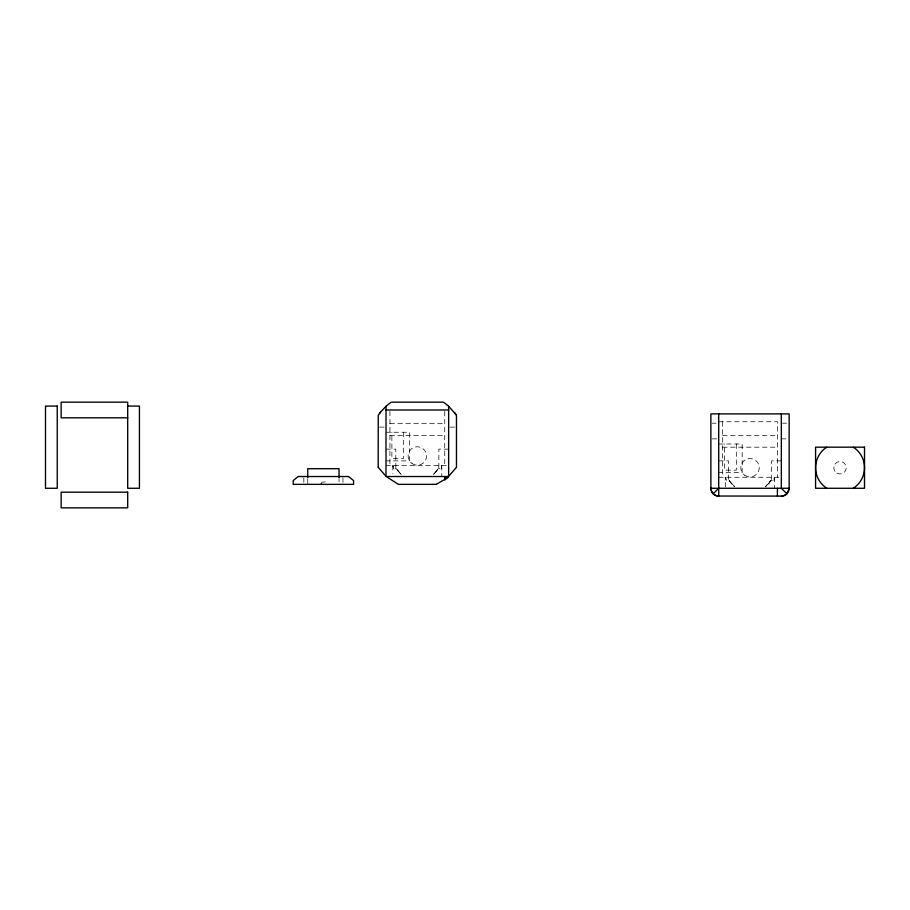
<?xml version="1.0" encoding="UTF-8"?>
<svg xmlns="http://www.w3.org/2000/svg" width="910" height="910" viewBox="0 0 910 910"><rect width="100%" height="100%" fill="white"/><g stroke="black" fill="none" stroke-linecap="round" stroke-linejoin="round"><path stroke-width="0.68" stroke-dasharray="4.55 3.41" d="M441.191 468.695L441.691 465.522A24.468 24.468 0 0 1 441.191 468.695L438.222 468.695A24.468 24.468 0 0 1 433.342 474.463M773.875 480.446L774.376 477.261A24.468 24.468 0 0 1 773.875 480.446L770.907 480.446A24.468 24.468 0 0 1 765.503 486.657L770.907 480.446L768.484 483.767M434.855 473.041L438.222 468.695L433.865 474.008M767.551 484.78L769.36 482.698L765.515 486.645M718.707 421.728L777.413 421.728L777.413 477.261M712.177 423.195L716.09 423.195M782.634 423.195L786.547 423.195M389.935 423.685L444.728 423.685M379.493 427.108L384.714 427.108M449.95 427.108L455.159 427.108M386.011 432.25L409.5 432.25L409.5 460.87L386.011 460.87M389.935 435.435L444.728 435.435M722.62 435.435L777.413 435.435M712.177 438.859L718.707 438.859M781.326 438.859L786.547 438.859M718.707 443.989L742.185 443.989L742.185 472.608L718.707 472.608M722.62 447.174L777.413 447.174M386.011 449.13L395.804 449.13L395.804 468.695M448.641 449.13L438.859 449.13L438.859 468.695M718.707 460.87L728.489 460.87L728.489 480.446M781.326 460.87L771.543 460.87L771.543 480.446M386.011 465.522L448.641 465.522M393.461 468.695A24.468 24.468 0 0 1 392.961 465.522L393.461 468.695L396.43 468.695A24.468 24.468 0 0 0 401.31 474.463M718.707 477.261L781.326 477.261M725.554 486.896L725.554 477.261L726.157 480.446L729.126 480.446A24.468 24.468 0 0 0 734.529 486.657L729.126 480.446L734.518 486.645M325.348 481.936L321.435 482.243M399.797 473.041L396.43 468.695L400.798 474.008M774.478 477.261L774.478 488.272M736.315 443.989L736.315 470.163L724.576 470.163L724.576 443.989M722.62 421.728L722.62 477.261M444.728 411.354L444.728 465.522M441.794 465.522L441.794 476.522M403.63 432.25L403.63 458.424L391.891 458.424L391.891 432.25M392.87 465.522L392.87 473.78M389.935 411.354L389.935 465.522M342.968 477.83L342.968 484.359M339.043 479.138L339.043 481.743M307.739 479.138L307.739 484.359M303.826 477.83L303.826 484.359M726.157 480.446A24.468 24.468 0 0 1 725.657 477.261M412.082 463.577A9.236 9.236 0 0 0 426.528 456.729A9.236 9.236 0 0 0 413.379 447.64A9.236 9.236 0 0 0 412.082 463.577M836.904 473.143A6.268 6.268 0 0 0 846.3 467.717A6.268 6.268 0 0 0 836.904 462.291A6.268 6.268 0 0 0 836.904 473.143M744.767 475.316A9.236 9.236 0 0 0 759.213 468.468A9.236 9.236 0 0 0 746.063 459.379A9.236 9.236 0 0 0 744.767 475.316"/><path stroke-width="1.36" d="M380.551 412.093L378.241 415.267L378.185 467.262M456.285 467.535L448.641 476.305L448.641 406.292A46.967 46.967 0 0 0 443.295 402.163L391.368 402.163A46.967 46.967 0 0 0 386.011 406.292L380.3 412.401M379.686 413.208L380.164 412.583M786.9 493.766L789.152 488.477L789.152 413.902L710.881 413.902L710.881 488.556L711.665 491.696L713.667 494.255A14.003 9.896 90 0 0 718.707 496.03L781.326 496.098A14.003 9.896 -90 0 0 786.377 494.301L786.9 493.766L781.326 488.272L781.326 413.902M713.167 493.8L718.707 488.272M436.39 484.222L444.728 479.445L444.728 476.522M127.696 406.076L139.435 406.076L139.435 488.272L127.696 488.272L127.696 402.163L61.152 402.163L61.152 417.815L127.696 417.815M386.011 409.989L448.641 409.989M448.391 476.522L386.261 476.522L397.875 484.052M398.557 484.359L436.095 484.359M448.641 406.292L455.5 413.936M454.488 412.583L455.296 413.652M455.432 413.845L456.046 414.71M455.614 414.096L456.467 415.335L456.467 467.262M378.287 467.41L386.011 476.305L386.011 406.292M777.413 488.272L777.413 496.098M718.707 413.902L718.707 496.098A7.826 7.826 0 0 1 710.881 488.272L789.152 488.272A7.826 7.826 0 0 1 781.326 496.098M339.043 477.83L339.043 468.695L307.739 468.695L307.739 477.83M321.435 483.597L321.435 484.359M448.675 476.863A18.962 7.86 -41.8 0 1 444.785 479.934M448.129 476.203A18.962 7.018 -41.4 0 1 444.66 478.978M853.307 447.174A24.468 24.468 0 0 1 853.307 488.272M826.769 488.272A24.468 24.468 0 0 1 826.769 447.174M57.239 406.076L45.5 406.076L45.5 488.272L57.239 488.272L57.239 406.076M864.5 447.174L815.576 447.174L815.576 488.272L864.5 488.272L864.5 447.174M348.416 476.522L298.366 476.522A45.523 45.523 0 0 0 293.202 480.662L293.202 484.359L353.58 484.359L353.58 480.662A45.523 45.523 0 0 0 348.416 476.522M127.696 492.185L61.152 492.185L61.152 507.837L127.696 507.837L127.696 492.185"/></g></svg>
